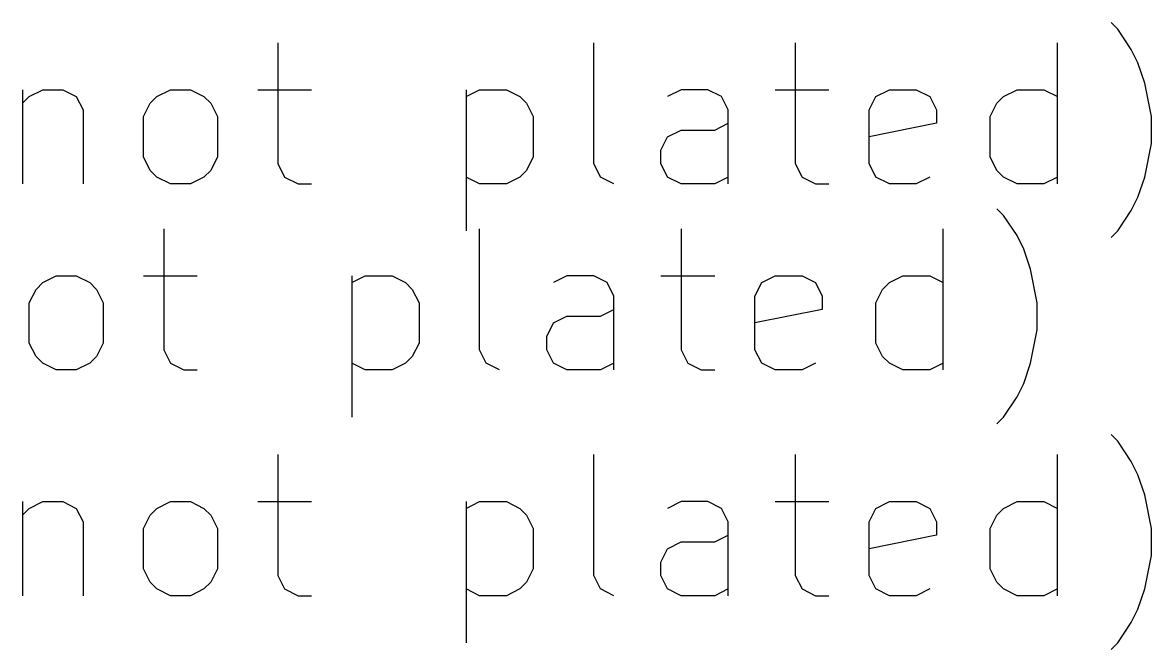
# Model space of a CAD drawing. Header units: millimetres. Extents: x 98 to 190, y -210 to -100.
# Drawn here: x 152.08 to 168.08, y -209.73 to -200.84 of the extents above; entities that cross this region are included whole.
import ezdxf

# ---------------------------------------------------------------- set-up
doc = ezdxf.new("R2010")
doc.units = ezdxf.units.MM
doc.layers.add('BLACK', color=250, linetype='CONTINUOUS')

msp = doc.modelspace()

# ---------------------------------------------------------------- linework, layer by layer
at = {"layer": 'BLACK', "linetype": 'CONTINUOUS'}
for p, q in [((167.605393, -200.934361), (167.510155, -200.839123)), ((167.795869, -201.220076), (167.605393, -200.934361)), ((155.70063, -201.124838), (155.70063, -202.839123)), ((160.176821, -202.839123), (160.176821, -201.124838)), ((163.033964, -201.124838), (163.033964, -202.839123)), ((166.74825, -203.124838), (166.74825, -201.124838)), ((167.891107, -201.410552), (167.795869, -201.220076)), ((167.986345, -201.696266), (167.891107, -201.410552)), ((168.081583, -202.172457), (167.986345, -201.696266)), ((152.081582, -201.791504), (152.081582, -203.124838)), ((152.081582, -201.98198), (152.17682, -201.886742)), ((152.17682, -201.886742), (152.367296, -201.791504)), ((152.367296, -201.791504), (152.653011, -201.791504)), ((152.653011, -201.791504), (152.843487, -201.886742)), ((152.843487, -201.886742), (152.938725, -202.077219)), ((153.891106, -201.98198), (153.986344, -201.886742)), ((153.986344, -201.886742), (154.17682, -201.791504)), ((154.17682, -201.791504), (154.462535, -201.791504)), ((154.462535, -201.791504), (154.653011, -201.886742)), ((154.653011, -201.886742), (154.748249, -201.98198)), ((155.414916, -201.791504), (156.17682, -201.791504)), ((158.367297, -201.791504), (158.367297, -203.791504)), ((158.367297, -201.886742), (158.557773, -201.791504)), ((158.557773, -201.791504), (158.938726, -201.791504)), ((158.938726, -201.791504), (159.129202, -201.886742)), ((159.129202, -201.886742), (159.22444, -201.98198)), ((161.414916, -201.791504), (161.22444, -201.886742)), ((161.795869, -201.791504), (161.414916, -201.791504)), ((161.986345, -201.886742), (161.795869, -201.791504)), ((162.081583, -202.077219), (161.986345, -201.886742)), ((162.74825, -201.791504), (163.510154, -201.791504)), ((164.081583, -202.077219), (164.176821, -201.886742)), ((164.176821, -201.886742), (164.367297, -201.791504)), ((164.367297, -201.791504), (164.74825, -201.791504)), ((164.74825, -201.791504), (164.938726, -201.886742)), ((164.938726, -201.886742), (165.033964, -202.077219)), ((165.891107, -201.98198), (165.986345, -201.886742)), ((165.986345, -201.886742), (166.176821, -201.791504)), ((166.176821, -201.791504), (166.557774, -201.791504)), ((166.557774, -201.791504), (166.74825, -201.886742)), ((152.938725, -202.077219), (152.938725, -203.124838)), ((153.795868, -202.172457), (153.891106, -201.98198)), ((154.748249, -201.98198), (154.843487, -202.172457)), ((159.22444, -201.98198), (159.319678, -202.172457)), ((162.081583, -203.124838), (162.081583, -202.077219)), ((164.081583, -202.839123), (164.081583, -202.077219)), ((165.033964, -202.077219), (165.033964, -202.267695)), ((165.795869, -202.172457), (165.891107, -201.98198)), ((153.795868, -202.743885), (153.795868, -202.172457)), ((154.843487, -202.172457), (154.843487, -202.743885)), ((159.319678, -202.172457), (159.319678, -202.743885)), ((165.795869, -202.743885), (165.795869, -202.172457)), ((168.081583, -202.553409), (168.081583, -202.172457)), ((161.22444, -202.458171), (161.414916, -202.362933)), ((161.414916, -202.362933), (161.891107, -202.362933)), ((161.891107, -202.362933), (162.081583, -202.267695)), ((165.033964, -202.267695), (164.081583, -202.458171)), ((161.129202, -202.648647), (161.22444, -202.458171)), ((167.986345, -203.0296), (168.081583, -202.553409)), ((161.129202, -202.839123), (161.129202, -202.648647)), ((153.891106, -202.934361), (153.795868, -202.743885)), ((154.843487, -202.743885), (154.748249, -202.934361)), ((155.70063, -202.839123), (155.795868, -203.0296)), ((159.319678, -202.743885), (159.22444, -202.934361)), ((160.272059, -203.0296), (160.176821, -202.839123)), ((161.22444, -203.0296), (161.129202, -202.839123)), ((163.033964, -202.839123), (163.129202, -203.0296)), ((164.176821, -203.0296), (164.081583, -202.839123)), ((165.891107, -202.934361), (165.795869, -202.743885)), ((153.986344, -203.0296), (153.891106, -202.934361)), ((154.17682, -203.124838), (153.986344, -203.0296)), ((154.653011, -203.0296), (154.462535, -203.124838)), ((154.748249, -202.934361), (154.653011, -203.0296)), ((155.795868, -203.0296), (155.986344, -203.124838)), ((158.557773, -203.124838), (158.367297, -203.0296)), ((159.129202, -203.0296), (158.938726, -203.124838)), ((159.22444, -202.934361), (159.129202, -203.0296)), ((160.462535, -203.124838), (160.272059, -203.0296)), ((161.414916, -203.124838), (161.22444, -203.0296)), ((162.081583, -203.0296), (161.891107, -203.124838)), ((163.129202, -203.0296), (163.319678, -203.124838)), ((164.367297, -203.124838), (164.176821, -203.0296)), ((164.938726, -203.0296), (164.74825, -203.124838)), ((165.986345, -203.0296), (165.891107, -202.934361)), ((166.176821, -203.124838), (165.986345, -203.0296)), ((166.74825, -203.0296), (166.557774, -203.124838)), ((167.891107, -203.315314), (167.986345, -203.0296)), ((154.462535, -203.124838), (154.17682, -203.124838)), ((155.986344, -203.124838), (156.17682, -203.124838)), ((158.938726, -203.124838), (158.557773, -203.124838)), ((161.891107, -203.124838), (161.414916, -203.124838)), ((163.319678, -203.124838), (163.510154, -203.124838)), ((164.74825, -203.124838), (164.367297, -203.124838)), ((166.557774, -203.124838), (166.176821, -203.124838)), ((167.795869, -203.50579), (167.891107, -203.315314)), ((165.986345, -203.574361), (165.891107, -203.479123)), ((167.605393, -203.791504), (167.795869, -203.50579)), ((166.176821, -203.860076), (165.986345, -203.574361)), ((154.081582, -203.764838), (154.081582, -205.479123)), ((158.557773, -205.479123), (158.557773, -203.764838)), ((161.414916, -203.764838), (161.414916, -205.479123)), ((165.129202, -205.764838), (165.129202, -203.764838)), ((167.510155, -203.886742), (167.605393, -203.791504)), ((166.272059, -204.050552), (166.176821, -203.860076)), ((166.367297, -204.336266), (166.272059, -204.050552)), ((152.367296, -204.526742), (152.557772, -204.431504)), ((152.557772, -204.431504), (152.843487, -204.431504)), ((152.843487, -204.431504), (153.033963, -204.526742)), ((153.795868, -204.431504), (154.557772, -204.431504)), ((156.748249, -204.431504), (156.748249, -206.431504)), ((156.748249, -204.526742), (156.938725, -204.431504)), ((156.938725, -204.431504), (157.319678, -204.431504)), ((157.319678, -204.431504), (157.510154, -204.526742)), ((159.795868, -204.431504), (159.605392, -204.526742)), ((160.176821, -204.431504), (159.795868, -204.431504)), ((160.367297, -204.526742), (160.176821, -204.431504)), ((161.129202, -204.431504), (161.891106, -204.431504)), ((162.557773, -204.526742), (162.748249, -204.431504)), ((162.748249, -204.431504), (163.129202, -204.431504)), ((163.129202, -204.431504), (163.319678, -204.526742)), ((164.367297, -204.526742), (164.557773, -204.431504)), ((164.557773, -204.431504), (164.938726, -204.431504)), ((164.938726, -204.431504), (165.129202, -204.526742)), ((166.462535, -204.812457), (166.367297, -204.336266)), ((152.17682, -204.812457), (152.272058, -204.62198)), ((152.272058, -204.62198), (152.367296, -204.526742)), ((153.033963, -204.526742), (153.129201, -204.62198)), ((153.129201, -204.62198), (153.224439, -204.812457)), ((157.510154, -204.526742), (157.605392, -204.62198)), ((157.605392, -204.62198), (157.70063, -204.812457)), ((160.462535, -204.717219), (160.367297, -204.526742)), ((162.462535, -204.717219), (162.557773, -204.526742)), ((163.319678, -204.526742), (163.414916, -204.717219)), ((164.176821, -204.812457), (164.272059, -204.62198)), ((164.272059, -204.62198), (164.367297, -204.526742)), ((160.462535, -205.764838), (160.462535, -204.717219)), ((162.462535, -205.479123), (162.462535, -204.717219)), ((163.414916, -204.717219), (163.414916, -204.907695)), ((152.17682, -205.383885), (152.17682, -204.812457)), ((153.224439, -204.812457), (153.224439, -205.383885)), ((157.70063, -204.812457), (157.70063, -205.383885)), ((160.272059, -205.002933), (160.462535, -204.907695)), ((163.414916, -204.907695), (162.462535, -205.098171)), ((164.176821, -205.383885), (164.176821, -204.812457)), ((166.462535, -205.193409), (166.462535, -204.812457)), ((159.510154, -205.288647), (159.605392, -205.098171)), ((159.605392, -205.098171), (159.795868, -205.002933)), ((159.795868, -205.002933), (160.272059, -205.002933)), ((166.367297, -205.6696), (166.462535, -205.193409)), ((152.272058, -205.574361), (152.17682, -205.383885)), ((153.224439, -205.383885), (153.129201, -205.574361)), ((157.70063, -205.383885), (157.605392, -205.574361)), ((159.510154, -205.479123), (159.510154, -205.288647)), ((164.272059, -205.574361), (164.176821, -205.383885)), ((152.367296, -205.6696), (152.272058, -205.574361)), ((153.129201, -205.574361), (153.033963, -205.6696)), ((154.081582, -205.479123), (154.17682, -205.6696)), ((157.605392, -205.574361), (157.510154, -205.6696)), ((158.653011, -205.6696), (158.557773, -205.479123)), ((159.605392, -205.6696), (159.510154, -205.479123)), ((161.414916, -205.479123), (161.510154, -205.6696)), ((162.557773, -205.6696), (162.462535, -205.479123)), ((164.367297, -205.6696), (164.272059, -205.574361)), ((152.557772, -205.764838), (152.367296, -205.6696)), ((153.033963, -205.6696), (152.843487, -205.764838)), ((154.17682, -205.6696), (154.367296, -205.764838)), ((156.938725, -205.764838), (156.748249, -205.6696)), ((157.510154, -205.6696), (157.319678, -205.764838)), ((158.843487, -205.764838), (158.653011, -205.6696)), ((159.795868, -205.764838), (159.605392, -205.6696)), ((160.462535, -205.6696), (160.272059, -205.764838)), ((161.510154, -205.6696), (161.70063, -205.764838)), ((162.748249, -205.764838), (162.557773, -205.6696)), ((163.319678, -205.6696), (163.129202, -205.764838)), ((164.557773, -205.764838), (164.367297, -205.6696)), ((165.129202, -205.6696), (164.938726, -205.764838)), ((166.272059, -205.955314), (166.367297, -205.6696)), ((152.843487, -205.764838), (152.557772, -205.764838)), ((154.367296, -205.764838), (154.557772, -205.764838)), ((157.319678, -205.764838), (156.938725, -205.764838)), ((160.272059, -205.764838), (159.795868, -205.764838)), ((161.70063, -205.764838), (161.891106, -205.764838)), ((163.129202, -205.764838), (162.748249, -205.764838)), ((164.938726, -205.764838), (164.557773, -205.764838)), ((166.176821, -206.14579), (166.272059, -205.955314)), ((165.986345, -206.431504), (166.176821, -206.14579)), ((165.891107, -206.526742), (165.986345, -206.431504)), ((167.605393, -206.774361), (167.510155, -206.679123)), ((167.795869, -207.060076), (167.605393, -206.774361)), ((155.70063, -206.964838), (155.70063, -208.679123)), ((160.176821, -208.679123), (160.176821, -206.964838)), ((163.033964, -206.964838), (163.033964, -208.679123)), ((166.74825, -208.964838), (166.74825, -206.964838)), ((167.891107, -207.250552), (167.795869, -207.060076)), ((167.986345, -207.536266), (167.891107, -207.250552)), ((152.081582, -207.631504), (152.081582, -208.964838)), ((152.17682, -207.726742), (152.367296, -207.631504)), ((152.367296, -207.631504), (152.653011, -207.631504)), ((152.653011, -207.631504), (152.843487, -207.726742)), ((153.986344, -207.726742), (154.17682, -207.631504)), ((154.17682, -207.631504), (154.462535, -207.631504)), ((154.462535, -207.631504), (154.653011, -207.726742)), ((155.414916, -207.631504), (156.17682, -207.631504)), ((158.367297, -207.631504), (158.367297, -209.631504)), ((158.367297, -207.726742), (158.557773, -207.631504)), ((158.557773, -207.631504), (158.938726, -207.631504)), ((158.938726, -207.631504), (159.129202, -207.726742)), ((161.414916, -207.631504), (161.22444, -207.726742)), ((161.795869, -207.631504), (161.414916, -207.631504)), ((161.986345, -207.726742), (161.795869, -207.631504)), ((162.74825, -207.631504), (163.510154, -207.631504)), ((164.176821, -207.726742), (164.367297, -207.631504)), ((164.367297, -207.631504), (164.74825, -207.631504)), ((164.74825, -207.631504), (164.938726, -207.726742)), ((165.986345, -207.726742), (166.176821, -207.631504)), ((166.176821, -207.631504), (166.557774, -207.631504)), ((166.557774, -207.631504), (166.74825, -207.726742)), ((168.081583, -208.012457), (167.986345, -207.536266)), ((152.081582, -207.82198), (152.17682, -207.726742)), ((152.843487, -207.726742), (152.938725, -207.917219)), ((153.795868, -208.012457), (153.891106, -207.82198)), ((153.891106, -207.82198), (153.986344, -207.726742)), ((154.653011, -207.726742), (154.748249, -207.82198)), ((154.748249, -207.82198), (154.843487, -208.012457)), ((159.129202, -207.726742), (159.22444, -207.82198)), ((159.22444, -207.82198), (159.319678, -208.012457)), ((162.081583, -207.917219), (161.986345, -207.726742)), ((164.081583, -207.917219), (164.176821, -207.726742)), ((164.938726, -207.726742), (165.033964, -207.917219)), ((165.795869, -208.012457), (165.891107, -207.82198)), ((165.891107, -207.82198), (165.986345, -207.726742)), ((152.938725, -207.917219), (152.938725, -208.964838)), ((162.081583, -208.964838), (162.081583, -207.917219)), ((164.081583, -208.679123), (164.081583, -207.917219)), ((165.033964, -207.917219), (165.033964, -208.107695)), ((153.795868, -208.583885), (153.795868, -208.012457)), ((154.843487, -208.012457), (154.843487, -208.583885)), ((159.319678, -208.012457), (159.319678, -208.583885)), ((161.891107, -208.202933), (162.081583, -208.107695)), ((165.033964, -208.107695), (164.081583, -208.298171)), ((165.795869, -208.583885), (165.795869, -208.012457)), ((168.081583, -208.393409), (168.081583, -208.012457)), ((161.129202, -208.488647), (161.22444, -208.298171)), ((161.22444, -208.298171), (161.414916, -208.202933)), ((161.414916, -208.202933), (161.891107, -208.202933)), ((167.986345, -208.8696), (168.081583, -208.393409)), ((153.891106, -208.774361), (153.795868, -208.583885)), ((154.843487, -208.583885), (154.748249, -208.774361)), ((159.319678, -208.583885), (159.22444, -208.774361)), ((161.129202, -208.679123), (161.129202, -208.488647)), ((165.891107, -208.774361), (165.795869, -208.583885)), ((153.986344, -208.8696), (153.891106, -208.774361)), ((154.748249, -208.774361), (154.653011, -208.8696)), ((155.70063, -208.679123), (155.795868, -208.8696)), ((159.22444, -208.774361), (159.129202, -208.8696)), ((160.272059, -208.8696), (160.176821, -208.679123)), ((161.22444, -208.8696), (161.129202, -208.679123)), ((163.033964, -208.679123), (163.129202, -208.8696)), ((164.176821, -208.8696), (164.081583, -208.679123)), ((165.986345, -208.8696), (165.891107, -208.774361)), ((154.17682, -208.964838), (153.986344, -208.8696)), ((154.653011, -208.8696), (154.462535, -208.964838)), ((155.795868, -208.8696), (155.986344, -208.964838)), ((158.557773, -208.964838), (158.367297, -208.8696)), ((159.129202, -208.8696), (158.938726, -208.964838)), ((160.462535, -208.964838), (160.272059, -208.8696)), ((161.414916, -208.964838), (161.22444, -208.8696)), ((162.081583, -208.8696), (161.891107, -208.964838)), ((163.129202, -208.8696), (163.319678, -208.964838)), ((164.367297, -208.964838), (164.176821, -208.8696)), ((164.938726, -208.8696), (164.74825, -208.964838)), ((166.176821, -208.964838), (165.986345, -208.8696)), ((166.74825, -208.8696), (166.557774, -208.964838)), ((167.891107, -209.155314), (167.986345, -208.8696)), ((154.462535, -208.964838), (154.17682, -208.964838)), ((155.986344, -208.964838), (156.17682, -208.964838)), ((158.938726, -208.964838), (158.557773, -208.964838)), ((161.891107, -208.964838), (161.414916, -208.964838)), ((163.319678, -208.964838), (163.510154, -208.964838)), ((164.74825, -208.964838), (164.367297, -208.964838)), ((166.557774, -208.964838), (166.176821, -208.964838)), ((167.795869, -209.34579), (167.891107, -209.155314)), ((167.605393, -209.631504), (167.795869, -209.34579)), ((167.510155, -209.726742), (167.605393, -209.631504))]:
    msp.add_line(p, q, dxfattribs=at)

doc.saveas('drawing.dxf')
